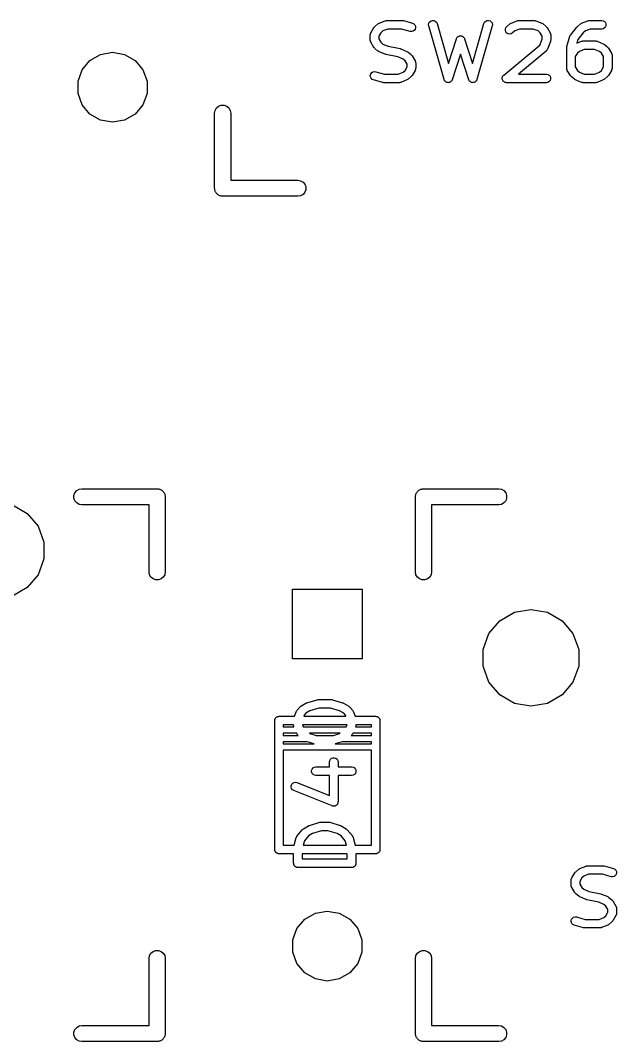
# Model space of a CAD drawing. Extents: x 47 to 330, y -254 to -153.
# Drawn here: x 264.99 to 279.09, y -206.54 to -182.38 of the extents above; entities that cross this region are included whole.
import ezdxf

# ---------------------------------------------------------------- set-up
doc = ezdxf.new("R2010")
doc.units = 0
doc.header["$MEASUREMENT"] = 0
doc.layers.add('BLACK', color=7, linetype='CONTINUOUS')

msp = doc.modelspace()

# ---------------------------------------------------------------- linework, layer by layer
at = {"layer": 'Black'}
for p, q in [((273.473, -182.446), (273.618, -182.386)), ((273.618, -182.386), (273.621, -182.385)), ((273.621, -182.385), (273.623, -182.384)), ((273.623, -182.384), (273.638, -182.381)), ((273.638, -182.381), (273.653, -182.378)), ((273.653, -182.378), (273.655, -182.378)), ((273.655, -182.378), (273.658, -182.378)), ((273.658, -182.378), (274.02, -182.378)), ((274.02, -182.378), (274.034, -182.38)), ((274.034, -182.38), (274.048, -182.382)), ((274.048, -182.382), (274.265, -182.442)), ((274.653, -182.438), (274.673, -182.409)), ((274.673, -182.409), (274.702, -182.388)), ((274.702, -182.388), (274.736, -182.378)), ((274.736, -182.378), (274.771, -182.381)), ((274.771, -182.381), (274.803, -182.395)), ((274.803, -182.395), (274.828, -182.42)), ((274.828, -182.42), (274.844, -182.452)), ((275.955, -182.452), (275.97, -182.42)), ((275.97, -182.42), (275.996, -182.395)), ((275.996, -182.395), (276.028, -182.381)), ((276.028, -182.381), (276.063, -182.378)), ((276.063, -182.378), (276.097, -182.388)), ((276.097, -182.388), (276.125, -182.409)), ((276.125, -182.409), (276.145, -182.438)), ((276.594, -182.446), (276.739, -182.386)), ((276.739, -182.386), (276.741, -182.385)), ((276.741, -182.385), (276.743, -182.384)), ((276.743, -182.384), (276.759, -182.381)), ((276.759, -182.381), (276.773, -182.378)), ((276.773, -182.378), (276.776, -182.378)), ((276.776, -182.378), (276.778, -182.378)), ((276.778, -182.378), (277.141, -182.378)), ((277.141, -182.378), (277.143, -182.378)), ((277.143, -182.378), (277.146, -182.378)), ((277.146, -182.378), (277.161, -182.381)), ((277.161, -182.381), (277.176, -182.384)), ((277.176, -182.384), (277.178, -182.385)), ((277.178, -182.385), (277.18, -182.386)), ((277.18, -182.386), (277.325, -182.446)), ((278.263, -182.446), (278.408, -182.386)), ((278.408, -182.386), (278.411, -182.385)), ((278.411, -182.385), (278.413, -182.384)), ((278.413, -182.384), (278.428, -182.381)), ((278.428, -182.381), (278.443, -182.378)), ((278.443, -182.378), (278.445, -182.378)), ((278.445, -182.378), (278.447, -182.378)), ((278.447, -182.378), (278.738, -182.378)), ((278.738, -182.378), (278.772, -182.384)), ((278.772, -182.384), (278.803, -182.402)), ((278.803, -182.402), (278.826, -182.429)), ((273.28, -182.669), (273.353, -182.548)), ((273.353, -182.548), (273.364, -182.535)), ((273.364, -182.535), (273.375, -182.522)), ((273.375, -182.522), (273.447, -182.462)), ((273.447, -182.462), (273.461, -182.454)), ((273.461, -182.454), (273.473, -182.446)), ((273.566, -182.628), (273.518, -182.668)), ((273.678, -182.581), (273.566, -182.628)), ((274.007, -182.581), (273.678, -182.581)), ((274.211, -182.638), (274.007, -182.581)), ((274.246, -182.641), (274.211, -182.638)), ((274.28, -182.632), (274.246, -182.641)), ((274.265, -182.442), (274.297, -182.457)), ((274.309, -182.612), (274.28, -182.632)), ((274.297, -182.457), (274.322, -182.482)), ((274.33, -182.584), (274.309, -182.612)), ((274.322, -182.482), (274.337, -182.515)), ((274.339, -182.55), (274.33, -182.584)), ((274.337, -182.515), (274.339, -182.55)), ((274.645, -182.472), (274.653, -182.438)), ((274.648, -182.507), (274.645, -182.472)), ((275.011, -183.777), (274.648, -182.507)), ((274.844, -182.452), (275.115, -183.399)), ((275.684, -183.399), (275.955, -182.452)), ((276.15, -182.507), (275.787, -183.777)), ((276.145, -182.438), (276.154, -182.472)), ((276.154, -182.472), (276.15, -182.507)), ((276.46, -182.582), (276.473, -182.549)), ((276.46, -182.618), (276.46, -182.582)), ((276.472, -182.651), (276.46, -182.618)), ((276.495, -182.678), (276.472, -182.651)), ((276.473, -182.549), (276.495, -182.522)), ((276.495, -182.522), (276.568, -182.462)), ((276.568, -182.462), (276.581, -182.454)), ((276.581, -182.454), (276.594, -182.446)), ((276.686, -182.628), (276.625, -182.679)), ((276.798, -182.581), (276.686, -182.628)), ((277.121, -182.581), (276.798, -182.581)), ((277.233, -182.628), (277.121, -182.581)), ((277.28, -182.668), (277.233, -182.628)), ((277.325, -182.446), (277.338, -182.454)), ((277.338, -182.454), (277.351, -182.462)), ((277.351, -182.462), (277.424, -182.522)), ((277.424, -182.522), (277.435, -182.535)), ((277.435, -182.535), (277.446, -182.548)), ((277.446, -182.548), (277.518, -182.669)), ((278.005, -182.718), (278.15, -182.537)), ((278.15, -182.537), (278.158, -182.53)), ((278.158, -182.53), (278.165, -182.522)), ((278.165, -182.522), (278.237, -182.462)), ((278.237, -182.462), (278.25, -182.454)), ((278.25, -182.454), (278.263, -182.446)), ((278.355, -182.628), (278.302, -182.672)), ((278.468, -182.581), (278.355, -182.628)), ((278.738, -182.581), (278.468, -182.581)), ((278.772, -182.575), (278.738, -182.581)), ((278.803, -182.557), (278.772, -182.575)), ((278.826, -182.53), (278.803, -182.557)), ((278.826, -182.429), (278.838, -182.462)), ((278.838, -182.497), (278.826, -182.53)), ((278.838, -182.462), (278.838, -182.497)), ((273.266, -182.721), (273.267, -182.712)), ((273.266, -182.842), (273.266, -182.721)), ((273.267, -182.852), (273.266, -182.842)), ((273.267, -182.712), (273.268, -182.702)), ((273.268, -182.862), (273.267, -182.852)), ((273.268, -182.702), (273.27, -182.695)), ((273.27, -182.869), (273.268, -182.862)), ((273.27, -182.695), (273.272, -182.687)), ((273.272, -182.877), (273.27, -182.869)), ((273.272, -182.687), (273.277, -182.678)), ((273.277, -182.886), (273.272, -182.877)), ((273.277, -182.678), (273.28, -182.669)), ((273.28, -182.895), (273.277, -182.886)), ((273.353, -183.016), (273.28, -182.895)), ((273.518, -182.668), (273.469, -182.75)), ((273.469, -182.75), (273.469, -182.814)), ((273.469, -182.814), (273.518, -182.896)), ((273.518, -182.896), (273.566, -182.936)), ((275.115, -183.399), (275.303, -182.811)), ((275.303, -182.811), (275.304, -182.808)), ((275.304, -182.808), (275.305, -182.804)), ((275.305, -182.804), (275.313, -182.792)), ((275.313, -182.792), (275.319, -182.78)), ((275.319, -182.78), (275.322, -182.777)), ((275.322, -182.777), (275.324, -182.774)), ((275.324, -182.774), (275.335, -182.766)), ((275.335, -182.766), (275.345, -182.756)), ((275.345, -182.756), (275.349, -182.755)), ((275.349, -182.755), (275.352, -182.752)), ((275.352, -182.752), (275.365, -182.748)), ((275.365, -182.748), (275.378, -182.743)), ((275.378, -182.743), (275.382, -182.743)), ((275.382, -182.743), (275.386, -182.742)), ((275.386, -182.742), (275.399, -182.742)), ((275.399, -182.742), (275.413, -182.742)), ((275.413, -182.742), (275.417, -182.743)), ((275.417, -182.743), (275.421, -182.743)), ((275.421, -182.743), (275.434, -182.748)), ((275.434, -182.748), (275.447, -182.752)), ((275.447, -182.752), (275.45, -182.755)), ((275.45, -182.755), (275.454, -182.756)), ((275.454, -182.756), (275.464, -182.766)), ((275.464, -182.766), (275.474, -182.774)), ((275.474, -182.774), (275.477, -182.777)), ((275.477, -182.777), (275.48, -182.78)), ((275.48, -182.78), (275.486, -182.792)), ((275.486, -182.792), (275.493, -182.804)), ((275.493, -182.804), (275.494, -182.808)), ((275.494, -182.808), (275.496, -182.811)), ((275.496, -182.811), (275.684, -183.399)), ((276.525, -182.696), (276.495, -182.678)), ((276.56, -182.702), (276.525, -182.696)), ((276.595, -182.696), (276.56, -182.702)), ((276.625, -182.679), (276.595, -182.696)), ((277.274, -182.962), (277.33, -182.823)), ((277.33, -182.75), (277.28, -182.668)), ((277.33, -182.823), (277.33, -182.75)), ((277.526, -182.88), (277.453, -183.062)), ((277.518, -182.669), (277.522, -182.678)), ((277.522, -182.678), (277.527, -182.687)), ((277.527, -182.877), (277.526, -182.879)), ((277.526, -182.879), (277.526, -182.88)), ((277.527, -182.687), (277.528, -182.695)), ((277.53, -182.861), (277.527, -182.877)), ((277.528, -182.695), (277.531, -182.702)), ((277.533, -182.846), (277.53, -182.861)), ((277.531, -182.702), (277.531, -182.712)), ((277.531, -182.712), (277.533, -182.721)), ((277.533, -182.721), (277.533, -182.842)), ((277.533, -182.842), (277.533, -182.844)), ((277.533, -182.844), (277.533, -182.846)), ((277.915, -182.995), (277.987, -182.753)), ((277.987, -182.753), (277.988, -182.751)), ((277.988, -182.749), (277.996, -182.735)), ((277.988, -182.751), (277.988, -182.749)), ((277.996, -182.735), (278.003, -182.721)), ((278.003, -182.721), (278.004, -182.72)), ((278.004, -182.72), (278.005, -182.718)), ((278.176, -182.83), (278.15, -182.917)), ((278.15, -182.917), (278.263, -182.87)), ((278.302, -182.672), (278.176, -182.83)), ((278.263, -182.87), (278.265, -182.869)), ((278.265, -182.869), (278.267, -182.868)), ((278.267, -182.868), (278.283, -182.865)), ((278.283, -182.865), (278.297, -182.862)), ((278.297, -182.862), (278.3, -182.862)), ((278.3, -182.862), (278.302, -182.862)), ((278.302, -182.862), (278.592, -182.862)), ((278.592, -182.862), (278.595, -182.862)), ((278.595, -182.862), (278.597, -182.862)), ((278.597, -182.862), (278.612, -182.865)), ((278.612, -182.865), (278.627, -182.868)), ((278.627, -182.868), (278.629, -182.869)), ((278.629, -182.869), (278.632, -182.87)), ((278.632, -182.87), (278.777, -182.93)), ((266.887, -183.181), (267.17, -183.131)), ((267.17, -183.131), (267.453, -183.181)), ((273.364, -183.028), (273.353, -183.016)), ((273.375, -183.041), (273.364, -183.028)), ((273.447, -183.102), (273.375, -183.041)), ((273.461, -183.109), (273.447, -183.102)), ((273.473, -183.118), (273.461, -183.109)), ((273.618, -183.178), (273.473, -183.118)), ((273.566, -182.936), (273.688, -182.987)), ((273.688, -182.987), (273.969, -183.045)), ((273.969, -183.045), (273.978, -183.049)), ((273.978, -183.049), (273.987, -183.051)), ((273.987, -183.051), (274.132, -183.111)), ((274.132, -183.111), (274.145, -183.12)), ((274.145, -183.12), (274.158, -183.127)), ((274.158, -183.127), (274.231, -183.188)), ((276.423, -183.671), (277.274, -182.962)), ((277.424, -183.102), (276.768, -183.648)), ((277.429, -183.096), (277.424, -183.102)), ((277.434, -183.092), (277.429, -183.096)), ((277.44, -183.083), (277.434, -183.092)), ((277.447, -183.075), (277.44, -183.083)), ((277.449, -183.068), (277.447, -183.075)), ((277.453, -183.062), (277.449, -183.068)), ((277.91, -183.024), (277.913, -183.009)), ((277.91, -183.508), (277.91, -183.024)), ((277.913, -183.009), (277.915, -182.995)), ((278.21, -183.112), (278.163, -183.151)), ((278.322, -183.065), (278.21, -183.112)), ((278.572, -183.065), (278.322, -183.065)), ((278.684, -183.112), (278.572, -183.065)), ((278.732, -183.151), (278.684, -183.112)), ((278.777, -182.93), (278.789, -182.938)), ((278.789, -182.938), (278.803, -182.946)), ((278.803, -182.946), (278.875, -183.006)), ((278.875, -183.006), (278.886, -183.019)), ((278.886, -183.019), (278.897, -183.032)), ((278.897, -183.032), (278.97, -183.153)), ((266.452, -183.546), (266.637, -183.325)), ((266.637, -183.325), (266.887, -183.181)), ((267.453, -183.181), (267.703, -183.325)), ((267.703, -183.325), (267.888, -183.546)), ((273.628, -183.18), (273.618, -183.178)), ((273.637, -183.184), (273.628, -183.18)), ((273.918, -183.242), (273.637, -183.184)), ((274.04, -183.293), (273.918, -183.242)), ((274.087, -183.333), (274.04, -183.293)), ((274.137, -183.415), (274.087, -183.333)), ((274.231, -183.188), (274.242, -183.201)), ((274.242, -183.201), (274.253, -183.213)), ((274.253, -183.213), (274.325, -183.334)), ((274.325, -183.334), (274.329, -183.343)), ((274.329, -183.343), (274.334, -183.352)), ((274.334, -183.352), (274.335, -183.36)), ((274.335, -183.36), (274.338, -183.367)), ((274.338, -183.367), (274.338, -183.377)), ((274.338, -183.377), (274.34, -183.387)), ((274.34, -183.387), (274.34, -183.508)), ((275.399, -183.176), (275.206, -183.78)), ((275.593, -183.78), (275.399, -183.176)), ((278.163, -183.151), (278.113, -183.233)), ((278.113, -183.233), (278.113, -183.479)), ((278.781, -183.233), (278.732, -183.151)), ((278.781, -183.479), (278.781, -183.233)), ((278.97, -183.153), (278.973, -183.162)), ((278.973, -183.162), (278.978, -183.17)), ((278.978, -183.17), (278.98, -183.178)), ((278.98, -183.178), (278.982, -183.186)), ((278.982, -183.186), (278.983, -183.196)), ((278.983, -183.196), (278.984, -183.205)), ((278.984, -183.205), (278.984, -183.508)), ((266.354, -183.816), (266.452, -183.546)), ((267.888, -183.546), (267.986, -183.816)), ((273.276, -183.645), (273.296, -183.617)), ((273.296, -183.617), (273.325, -183.597)), ((273.325, -183.597), (273.359, -183.588)), ((273.359, -183.588), (273.394, -183.591)), ((273.394, -183.591), (273.599, -183.648)), ((273.928, -183.648), (274.04, -183.601)), ((274.04, -183.601), (274.087, -183.562)), ((274.087, -183.562), (274.137, -183.479)), ((274.137, -183.479), (274.137, -183.415)), ((274.325, -183.56), (274.253, -183.681)), ((274.329, -183.551), (274.325, -183.56)), ((274.334, -183.542), (274.329, -183.551)), ((274.335, -183.534), (274.334, -183.542)), ((274.338, -183.527), (274.335, -183.534)), ((274.34, -183.508), (274.338, -183.517)), ((274.338, -183.517), (274.338, -183.527)), ((277.912, -183.517), (277.91, -183.508)), ((277.912, -183.527), (277.912, -183.517)), ((277.915, -183.534), (277.912, -183.527)), ((277.916, -183.542), (277.915, -183.534)), ((277.921, -183.551), (277.916, -183.542)), ((277.925, -183.56), (277.921, -183.551)), ((277.997, -183.681), (277.925, -183.56)), ((278.113, -183.479), (278.163, -183.562)), ((278.163, -183.562), (278.21, -183.601)), ((278.21, -183.601), (278.322, -183.648)), ((278.572, -183.648), (278.684, -183.601)), ((278.684, -183.601), (278.732, -183.562)), ((278.732, -183.562), (278.781, -183.479)), ((278.97, -183.56), (278.897, -183.681)), ((278.973, -183.551), (278.97, -183.56)), ((278.978, -183.542), (278.973, -183.551)), ((278.98, -183.534), (278.978, -183.542)), ((278.982, -183.527), (278.98, -183.534)), ((278.983, -183.517), (278.982, -183.527)), ((278.984, -183.508), (278.983, -183.517)), ((266.354, -184.104), (266.354, -183.816)), ((267.986, -183.816), (267.986, -184.104)), ((273.266, -183.679), (273.276, -183.645)), ((273.269, -183.714), (273.266, -183.679)), ((273.284, -183.747), (273.269, -183.714)), ((273.308, -183.772), (273.284, -183.747)), ((273.34, -183.787), (273.308, -183.772)), ((273.558, -183.847), (273.34, -183.787)), ((273.571, -183.849), (273.558, -183.847)), ((273.585, -183.851), (273.571, -183.849)), ((273.948, -183.851), (273.585, -183.851)), ((273.599, -183.648), (273.928, -183.648)), ((273.95, -183.851), (273.948, -183.851)), ((273.953, -183.851), (273.95, -183.851)), ((273.967, -183.848), (273.953, -183.851)), ((273.983, -183.845), (273.967, -183.848)), ((273.985, -183.844), (273.983, -183.845)), ((273.987, -183.843), (273.985, -183.844)), ((274.132, -183.783), (273.987, -183.843)), ((274.145, -183.775), (274.132, -183.783)), ((274.158, -183.767), (274.145, -183.775)), ((274.231, -183.707), (274.158, -183.767)), ((274.242, -183.694), (274.231, -183.707)), ((274.253, -183.681), (274.242, -183.694)), ((275.014, -183.783), (275.011, -183.777)), ((275.015, -183.788), (275.014, -183.783)), ((275.021, -183.798), (275.015, -183.788)), ((275.027, -183.809), (275.021, -183.798)), ((275.031, -183.813), (275.027, -183.809)), ((275.034, -183.818), (275.031, -183.813)), ((275.043, -183.825), (275.034, -183.818)), ((275.052, -183.834), (275.043, -183.825)), ((275.057, -183.836), (275.052, -183.834)), ((275.062, -183.839), (275.057, -183.836)), ((275.073, -183.843), (275.062, -183.839)), ((275.084, -183.848), (275.073, -183.843)), ((275.09, -183.848), (275.084, -183.848)), ((275.095, -183.85), (275.09, -183.848)), ((275.107, -183.85), (275.095, -183.85)), ((275.12, -183.851), (275.107, -183.85)), ((275.125, -183.849), (275.12, -183.851)), ((275.131, -183.849), (275.125, -183.849)), ((275.142, -183.844), (275.131, -183.849)), ((275.153, -183.841), (275.142, -183.844)), ((275.158, -183.838), (275.153, -183.841)), ((275.163, -183.835), (275.158, -183.838)), ((275.172, -183.827), (275.163, -183.835)), ((275.182, -183.82), (275.172, -183.827)), ((275.185, -183.816), (275.182, -183.82)), ((275.189, -183.812), (275.185, -183.816)), ((275.195, -183.801), (275.189, -183.812)), ((275.202, -183.791), (275.195, -183.801)), ((275.203, -183.785), (275.202, -183.791)), ((275.206, -183.78), (275.203, -183.785)), ((275.595, -183.785), (275.593, -183.78)), ((275.597, -183.791), (275.595, -183.785)), ((275.604, -183.801), (275.597, -183.791)), ((275.609, -183.812), (275.604, -183.801)), ((275.613, -183.816), (275.609, -183.812)), ((275.617, -183.82), (275.613, -183.816)), ((275.626, -183.827), (275.617, -183.82)), ((275.635, -183.835), (275.626, -183.827)), ((275.641, -183.838), (275.635, -183.835)), ((275.645, -183.841), (275.641, -183.838)), ((275.657, -183.844), (275.645, -183.841)), ((275.668, -183.849), (275.657, -183.844)), ((275.674, -183.849), (275.668, -183.849)), ((275.679, -183.851), (275.674, -183.849)), ((275.691, -183.85), (275.679, -183.851)), ((275.703, -183.85), (275.691, -183.85)), ((275.709, -183.848), (275.703, -183.85)), ((275.714, -183.848), (275.709, -183.848)), ((275.725, -183.843), (275.714, -183.848)), ((275.737, -183.839), (275.725, -183.843)), ((275.741, -183.836), (275.737, -183.839)), ((275.746, -183.834), (275.741, -183.836)), ((275.755, -183.825), (275.746, -183.834)), ((275.765, -183.818), (275.755, -183.825)), ((275.768, -183.813), (275.765, -183.818)), ((275.772, -183.809), (275.768, -183.813)), ((275.777, -183.798), (275.772, -183.809)), ((275.784, -183.788), (275.777, -183.798)), ((275.785, -183.783), (275.784, -183.788)), ((275.787, -183.777), (275.785, -183.783)), ((276.388, -183.732), (276.394, -183.715)), ((276.388, -183.749), (276.388, -183.732)), ((276.388, -183.732), (276.388, -183.732)), ((276.388, -183.732), (276.388, -183.732)), ((276.388, -183.767), (276.388, -183.749)), ((276.394, -183.784), (276.388, -183.767)), ((276.388, -183.767), (276.388, -183.767)), ((276.388, -183.767), (276.388, -183.767)), ((276.394, -183.715), (276.4, -183.699)), ((276.4, -183.8), (276.394, -183.784)), ((276.4, -183.698), (276.411, -183.685)), ((276.4, -183.699), (276.4, -183.698)), ((276.4, -183.699), (276.4, -183.699)), ((276.411, -183.814), (276.4, -183.8)), ((276.4, -183.8), (276.4, -183.8)), ((276.4, -183.8), (276.4, -183.8)), ((276.411, -183.685), (276.423, -183.672)), ((276.422, -183.827), (276.411, -183.814)), ((276.423, -183.827), (276.422, -183.827)), ((276.422, -183.827), (276.422, -183.827)), ((276.423, -183.672), (276.423, -183.671)), ((276.423, -183.672), (276.423, -183.672)), ((276.438, -183.836), (276.423, -183.827)), ((276.453, -183.845), (276.438, -183.836)), ((276.47, -183.848), (276.453, -183.845)), ((276.453, -183.845), (276.453, -183.845)), ((276.453, -183.845), (276.453, -183.845)), ((276.488, -183.851), (276.47, -183.848)), ((277.431, -183.851), (276.488, -183.851)), ((276.488, -183.851), (276.488, -183.851)), ((276.488, -183.851), (276.488, -183.851)), ((276.768, -183.648), (277.431, -183.648)), ((277.431, -183.648), (277.466, -183.654)), ((277.466, -183.845), (277.431, -183.851)), ((277.466, -183.654), (277.497, -183.672)), ((277.497, -183.827), (277.466, -183.845)), ((277.497, -183.672), (277.519, -183.699)), ((277.519, -183.8), (277.497, -183.827)), ((277.519, -183.699), (277.531, -183.732)), ((277.531, -183.767), (277.519, -183.8)), ((277.531, -183.732), (277.531, -183.767)), ((278.008, -183.694), (277.997, -183.681)), ((278.019, -183.707), (278.008, -183.694)), ((278.092, -183.767), (278.019, -183.707)), ((278.105, -183.775), (278.092, -183.767)), ((278.118, -183.783), (278.105, -183.775)), ((278.263, -183.843), (278.118, -183.783)), ((278.265, -183.844), (278.263, -183.843)), ((278.267, -183.845), (278.265, -183.844)), ((278.283, -183.848), (278.267, -183.845)), ((278.297, -183.851), (278.283, -183.848)), ((278.3, -183.851), (278.297, -183.851)), ((278.302, -183.851), (278.3, -183.851)), ((278.592, -183.851), (278.302, -183.851)), ((278.322, -183.648), (278.572, -183.648)), ((278.595, -183.851), (278.592, -183.851)), ((278.597, -183.851), (278.595, -183.851)), ((278.612, -183.848), (278.597, -183.851)), ((278.627, -183.845), (278.612, -183.848)), ((278.629, -183.844), (278.627, -183.845)), ((278.632, -183.843), (278.629, -183.844)), ((278.777, -183.783), (278.632, -183.843)), ((278.789, -183.775), (278.777, -183.783)), ((278.803, -183.767), (278.789, -183.775)), ((278.875, -183.707), (278.803, -183.767)), ((278.886, -183.694), (278.875, -183.707)), ((278.897, -183.681), (278.886, -183.694)), ((266.452, -184.374), (266.354, -184.104)), ((267.986, -184.104), (267.888, -184.374)), ((266.637, -184.595), (266.452, -184.374)), ((266.887, -184.739), (266.637, -184.595)), ((267.703, -184.595), (267.453, -184.739)), ((267.888, -184.374), (267.703, -184.595)), ((269.584, -184.572), (269.596, -184.507)), ((269.584, -186.35), (269.584, -184.572)), ((269.596, -184.507), (269.629, -184.45)), ((269.629, -184.45), (269.68, -184.407)), ((269.68, -184.407), (269.742, -184.384)), ((269.742, -184.384), (269.808, -184.384)), ((269.808, -184.384), (269.87, -184.407)), ((269.87, -184.407), (269.921, -184.45)), ((269.921, -184.45), (269.954, -184.507)), ((269.954, -184.507), (269.965, -184.572)), ((269.965, -184.572), (269.965, -186.159)), ((267.17, -184.789), (266.887, -184.739)), ((267.453, -184.739), (267.17, -184.789)), ((269.965, -186.159), (271.553, -186.159)), ((271.553, -186.159), (271.618, -186.171)), ((271.618, -186.171), (271.675, -186.204)), ((271.675, -186.204), (271.718, -186.255)), ((271.718, -186.255), (271.741, -186.317)), ((269.587, -186.366), (269.584, -186.35)), ((269.587, -186.383), (269.587, -186.366)), ((269.593, -186.399), (269.587, -186.383)), ((269.596, -186.415), (269.593, -186.399)), ((269.604, -186.43), (269.596, -186.415)), ((269.61, -186.445), (269.604, -186.43)), ((269.621, -186.458), (269.61, -186.445)), ((269.629, -186.472), (269.621, -186.458)), ((269.642, -186.483), (269.629, -186.472)), ((269.653, -186.496), (269.642, -186.483)), ((269.667, -186.504), (269.653, -186.496)), ((269.68, -186.515), (269.667, -186.504)), ((269.695, -186.521), (269.68, -186.515)), ((269.71, -186.529), (269.695, -186.521)), ((269.726, -186.532), (269.71, -186.529)), ((271.618, -186.529), (271.553, -186.54)), ((271.675, -186.496), (271.618, -186.529)), ((271.718, -186.445), (271.675, -186.496)), ((271.741, -186.383), (271.718, -186.445)), ((271.741, -186.317), (271.741, -186.383)), ((269.742, -186.538), (269.726, -186.532)), ((269.759, -186.538), (269.742, -186.538)), ((269.775, -186.54), (269.759, -186.538)), ((271.553, -186.54), (269.775, -186.54)), ((266.282, -193.555), (266.325, -193.504)), ((266.325, -193.504), (266.382, -193.471)), ((266.382, -193.471), (266.447, -193.459)), ((266.447, -193.459), (268.225, -193.459)), ((268.225, -193.459), (268.241, -193.462)), ((268.241, -193.462), (268.258, -193.462)), ((268.258, -193.462), (268.274, -193.468)), ((268.274, -193.468), (268.29, -193.471)), ((268.29, -193.471), (268.305, -193.479)), ((268.305, -193.479), (268.32, -193.485)), ((268.32, -193.485), (268.333, -193.496)), ((268.333, -193.496), (268.347, -193.504)), ((268.347, -193.504), (268.358, -193.517)), ((268.358, -193.517), (268.371, -193.528)), ((268.371, -193.528), (268.379, -193.542)), ((274.371, -193.542), (274.379, -193.528)), ((274.379, -193.528), (274.392, -193.517)), ((274.392, -193.517), (274.403, -193.504)), ((274.403, -193.504), (274.417, -193.496)), ((274.417, -193.496), (274.43, -193.485)), ((274.43, -193.485), (274.445, -193.479)), ((274.445, -193.479), (274.46, -193.471)), ((274.46, -193.471), (274.476, -193.468)), ((274.476, -193.468), (274.492, -193.462)), ((274.492, -193.462), (274.509, -193.462)), ((274.509, -193.462), (274.525, -193.459)), ((274.525, -193.459), (276.303, -193.459)), ((276.303, -193.459), (276.368, -193.471)), ((276.368, -193.471), (276.425, -193.504)), ((276.425, -193.504), (276.468, -193.555)), ((266.259, -193.617), (266.282, -193.555)), ((266.259, -193.683), (266.259, -193.617)), ((266.282, -193.745), (266.259, -193.683)), ((266.325, -193.796), (266.282, -193.745)), ((268.379, -193.542), (268.39, -193.555)), ((268.39, -193.555), (268.396, -193.57)), ((268.396, -193.57), (268.404, -193.585)), ((268.404, -193.585), (268.407, -193.601)), ((268.407, -193.601), (268.413, -193.617)), ((268.413, -193.617), (268.413, -193.634)), ((268.413, -193.634), (268.416, -193.65)), ((268.416, -193.65), (268.416, -195.428)), ((274.334, -193.65), (274.337, -193.634)), ((274.334, -195.428), (274.334, -193.65)), ((274.337, -193.617), (274.343, -193.601)), ((274.337, -193.634), (274.337, -193.617)), ((274.343, -193.601), (274.346, -193.585)), ((274.346, -193.585), (274.354, -193.57)), ((274.354, -193.57), (274.36, -193.555)), ((274.36, -193.555), (274.371, -193.542)), ((276.468, -193.745), (276.425, -193.796)), ((276.468, -193.555), (276.491, -193.617)), ((276.491, -193.683), (276.468, -193.745)), ((276.491, -193.617), (276.491, -193.683)), ((264.807, -193.842), (265.153, -194.041)), ((266.382, -193.829), (266.325, -193.796)), ((266.447, -193.84), (266.382, -193.829)), ((268.034, -193.84), (266.447, -193.84)), ((268.034, -195.428), (268.034, -193.84)), ((276.303, -193.84), (274.715, -193.84)), ((274.715, -193.84), (274.715, -195.428)), ((276.368, -193.829), (276.303, -193.84)), ((276.425, -193.796), (276.368, -193.829)), ((265.153, -194.041), (265.409, -194.346)), ((265.409, -194.346), (265.545, -194.721)), ((265.545, -194.721), (265.545, -195.119)), ((265.545, -195.119), (265.409, -195.494)), ((268.046, -195.493), (268.034, -195.428)), ((268.416, -195.428), (268.404, -195.493)), ((274.346, -195.493), (274.334, -195.428)), ((274.715, -195.428), (274.704, -195.493)), ((265.409, -195.494), (265.153, -195.799)), ((268.079, -195.55), (268.046, -195.493)), ((268.13, -195.593), (268.079, -195.55)), ((268.192, -195.616), (268.13, -195.593)), ((268.258, -195.616), (268.192, -195.616)), ((268.32, -195.593), (268.258, -195.616)), ((268.371, -195.55), (268.32, -195.593)), ((268.404, -195.493), (268.371, -195.55)), ((274.379, -195.55), (274.346, -195.493)), ((274.43, -195.593), (274.379, -195.55)), ((274.492, -195.616), (274.43, -195.593)), ((274.558, -195.616), (274.492, -195.616)), ((274.62, -195.593), (274.558, -195.616)), ((274.671, -195.55), (274.62, -195.593)), ((274.704, -195.493), (274.671, -195.55)), ((265.153, -195.799), (264.807, -195.998)), ((271.424, -197.486), (271.424, -195.834)), ((271.424, -195.834), (273.075, -195.834)), ((273.075, -195.834), (273.075, -197.486)), ((276.327, -196.581), (276.673, -196.382)), ((276.673, -196.382), (277.065, -196.313)), ((277.065, -196.313), (277.457, -196.382)), ((277.457, -196.382), (277.803, -196.581)), ((276.071, -196.886), (276.327, -196.581)), ((277.803, -196.581), (278.059, -196.886)), ((275.935, -197.261), (276.071, -196.886)), ((278.059, -196.886), (278.195, -197.261)), ((275.935, -197.659), (275.935, -197.261)), ((278.195, -197.261), (278.195, -197.659)), ((273.075, -197.486), (271.424, -197.486)), ((276.071, -198.034), (275.935, -197.659)), ((278.195, -197.659), (278.059, -198.034)), ((276.327, -198.339), (276.071, -198.034)), ((278.059, -198.034), (277.803, -198.339)), ((276.673, -198.538), (276.327, -198.339)), ((277.803, -198.339), (277.457, -198.538)), ((271.61, -198.616), (271.623, -198.605)), ((271.623, -198.605), (271.744, -198.532)), ((271.744, -198.532), (271.756, -198.528)), ((271.756, -198.528), (271.767, -198.522)), ((271.767, -198.522), (272.009, -198.45)), ((272.009, -198.45), (272.024, -198.448)), ((272.024, -198.448), (272.038, -198.445)), ((272.038, -198.445), (272.341, -198.445)), ((272.341, -198.445), (272.355, -198.448)), ((272.355, -198.448), (272.37, -198.45)), ((272.37, -198.45), (272.612, -198.522)), ((272.612, -198.522), (272.623, -198.528)), ((272.623, -198.528), (272.635, -198.532)), ((272.635, -198.532), (272.756, -198.605)), ((272.756, -198.605), (272.769, -198.616)), ((277.065, -198.607), (276.673, -198.538)), ((277.457, -198.538), (277.065, -198.607)), ((271.065, -198.855), (271.072, -198.851)), ((271.072, -198.851), (271.081, -198.849)), ((271.081, -198.849), (271.089, -198.846)), ((271.089, -198.846), (271.098, -198.846)), ((271.098, -198.846), (271.107, -198.844)), ((271.107, -198.844), (271.472, -198.844)), ((271.472, -198.844), (271.521, -198.725)), ((271.521, -198.725), (271.529, -198.713)), ((271.529, -198.713), (271.537, -198.7)), ((271.537, -198.7), (271.597, -198.627)), ((271.597, -198.627), (271.61, -198.616)), ((271.703, -198.818), (271.692, -198.844)), ((271.692, -198.844), (272.687, -198.844)), ((271.743, -198.77), (271.703, -198.818)), ((271.838, -198.713), (271.743, -198.77)), ((272.053, -198.648), (271.838, -198.713)), ((272.326, -198.648), (272.053, -198.648)), ((272.541, -198.713), (272.326, -198.648)), ((272.637, -198.77), (272.541, -198.713)), ((272.676, -198.818), (272.637, -198.77)), ((272.687, -198.844), (272.676, -198.818)), ((272.769, -198.616), (272.782, -198.627)), ((272.782, -198.627), (272.842, -198.7)), ((272.842, -198.7), (272.85, -198.713)), ((272.85, -198.713), (272.858, -198.725)), ((272.858, -198.725), (272.907, -198.844)), ((272.907, -198.844), (273.393, -198.844)), ((273.393, -198.844), (273.402, -198.846)), ((273.402, -198.846), (273.411, -198.846)), ((273.411, -198.846), (273.419, -198.849)), ((273.419, -198.849), (273.428, -198.851)), ((273.428, -198.851), (273.435, -198.855)), ((271.005, -198.946), (271.007, -198.937)), ((271.005, -201.994), (271.005, -198.946)), ((271.007, -198.928), (271.01, -198.92)), ((271.007, -198.937), (271.007, -198.928)), ((271.01, -198.92), (271.012, -198.911)), ((271.012, -198.911), (271.016, -198.904)), ((271.016, -198.904), (271.019, -198.895)), ((271.019, -198.895), (271.025, -198.888)), ((271.025, -198.888), (271.029, -198.881)), ((271.029, -198.881), (271.036, -198.875)), ((271.036, -198.875), (271.042, -198.868)), ((271.042, -198.868), (271.049, -198.864)), ((271.049, -198.864), (271.056, -198.858)), ((271.056, -198.858), (271.065, -198.855)), ((271.453, -199.048), (271.209, -199.048)), ((271.209, -199.048), (271.209, -199.095)), ((271.453, -199.055), (271.453, -199.048)), ((271.453, -199.057), (271.453, -199.055)), ((271.453, -199.06), (271.453, -199.057)), ((271.456, -199.074), (271.453, -199.06)), ((271.459, -199.09), (271.456, -199.074)), ((271.46, -199.092), (271.459, -199.09)), ((271.461, -199.094), (271.46, -199.092)), ((271.461, -199.095), (271.461, -199.094)), ((271.662, -199.048), (271.681, -199.095)), ((272.717, -199.048), (271.662, -199.048)), ((272.698, -199.095), (272.717, -199.048)), ((272.919, -199.092), (272.918, -199.094)), ((272.918, -199.094), (272.918, -199.095)), ((272.92, -199.09), (272.919, -199.092)), ((272.923, -199.074), (272.92, -199.09)), ((272.926, -199.06), (272.923, -199.074)), ((272.926, -199.048), (272.926, -199.055)), ((273.291, -199.048), (272.926, -199.048)), ((272.926, -199.055), (272.926, -199.057)), ((272.926, -199.057), (272.926, -199.06)), ((273.291, -199.095), (273.291, -199.048)), ((273.435, -198.855), (273.444, -198.858)), ((273.444, -198.858), (273.451, -198.864)), ((273.451, -198.864), (273.458, -198.868)), ((273.458, -198.868), (273.464, -198.875)), ((273.464, -198.875), (273.471, -198.881)), ((273.471, -198.881), (273.475, -198.888)), ((273.475, -198.888), (273.481, -198.895)), ((273.481, -198.895), (273.484, -198.904)), ((273.484, -198.904), (273.488, -198.911)), ((273.488, -198.911), (273.49, -198.92)), ((273.49, -198.92), (273.493, -198.928)), ((273.493, -198.928), (273.493, -198.937)), ((273.493, -198.937), (273.495, -198.946)), ((273.495, -198.946), (273.495, -201.994)), ((271.209, -199.095), (271.25, -199.095)), ((271.25, -199.245), (271.209, -199.245)), ((271.209, -199.245), (271.209, -199.295)), ((271.209, -199.295), (271.562, -199.295)), ((271.25, -199.095), (271.461, -199.095)), ((271.525, -199.245), (271.25, -199.245)), ((271.529, -199.252), (271.525, -199.245)), ((271.537, -199.265), (271.529, -199.252)), ((271.562, -199.295), (271.537, -199.265)), ((271.681, -199.095), (272.698, -199.095)), ((271.827, -199.245), (271.838, -199.251)), ((272.552, -199.245), (271.827, -199.245)), ((271.838, -199.251), (271.983, -199.295)), ((271.983, -199.295), (272.396, -199.295)), ((272.396, -199.295), (272.541, -199.251)), ((272.541, -199.251), (272.552, -199.245)), ((272.842, -199.265), (272.817, -199.295)), ((272.817, -199.295), (273.291, -199.295)), ((272.85, -199.252), (272.842, -199.265)), ((272.854, -199.245), (272.85, -199.252)), ((273.291, -199.245), (272.854, -199.245)), ((272.918, -199.095), (273.291, -199.095)), ((273.291, -199.295), (273.291, -199.245)), ((271.209, -199.445), (271.209, -199.495)), ((271.776, -199.445), (271.209, -199.445)), ((271.209, -199.495), (271.942, -199.495)), ((271.942, -199.495), (271.776, -199.445)), ((272.603, -199.445), (272.437, -199.495)), ((272.437, -199.495), (273.291, -199.495)), ((273.291, -199.445), (272.603, -199.445)), ((273.291, -199.495), (273.291, -199.445)), ((271.209, -199.645), (271.209, -201.892)), ((273.291, -199.645), (271.209, -199.645)), ((273.291, -201.892), (273.291, -199.645)), ((271.913, -200.066), (271.943, -200.048)), ((271.943, -200.048), (271.978, -200.042)), ((271.978, -200.042), (272.3, -200.042)), ((272.3, -199.926), (272.306, -199.891)), ((272.3, -200.042), (272.3, -199.926)), ((272.306, -199.891), (272.323, -199.86)), ((272.323, -199.86), (272.35, -199.838)), ((272.35, -199.838), (272.384, -199.826)), ((272.384, -199.826), (272.419, -199.826)), ((272.419, -199.826), (272.452, -199.838)), ((272.452, -199.838), (272.479, -199.86)), ((272.479, -199.86), (272.497, -199.891)), ((272.497, -199.891), (272.503, -199.926)), ((272.503, -199.926), (272.503, -200.042)), ((272.503, -200.042), (272.825, -200.042)), ((272.825, -200.042), (272.859, -200.048)), ((272.859, -200.048), (272.89, -200.066)), ((271.878, -200.126), (271.89, -200.093)), ((271.878, -200.161), (271.878, -200.126)), ((271.89, -200.194), (271.878, -200.161)), ((271.89, -200.093), (271.913, -200.066)), ((271.913, -200.221), (271.89, -200.194)), ((271.943, -200.239), (271.913, -200.221)), ((271.978, -200.245), (271.943, -200.239)), ((272.3, -200.245), (271.978, -200.245)), ((272.3, -200.719), (272.3, -200.245)), ((272.825, -200.245), (272.503, -200.245)), ((272.503, -200.245), (272.503, -200.869)), ((272.859, -200.239), (272.825, -200.245)), ((272.89, -200.221), (272.859, -200.239)), ((272.89, -200.066), (272.913, -200.093)), ((272.913, -200.194), (272.89, -200.221)), ((272.913, -200.093), (272.925, -200.126)), ((272.925, -200.161), (272.913, -200.194)), ((272.925, -200.126), (272.925, -200.161)), ((271.393, -200.521), (271.395, -200.486)), ((271.405, -200.554), (271.393, -200.521)), ((271.395, -200.486), (271.408, -200.453)), ((271.408, -200.453), (271.431, -200.426)), ((271.431, -200.426), (271.462, -200.41)), ((271.462, -200.41), (271.497, -200.405)), ((271.497, -200.405), (271.532, -200.412)), ((271.532, -200.412), (272.3, -200.719)), ((271.426, -200.582), (271.405, -200.554)), ((271.456, -200.601), (271.426, -200.582)), ((272.363, -200.963), (271.456, -200.601)), ((272.374, -200.966), (272.363, -200.963)), ((272.384, -200.969), (272.374, -200.966)), ((272.391, -200.969), (272.384, -200.969)), ((272.398, -200.971), (272.391, -200.969)), ((272.408, -200.969), (272.398, -200.971)), ((272.419, -200.969), (272.408, -200.969)), ((272.426, -200.967), (272.419, -200.969)), ((272.433, -200.966), (272.426, -200.967)), ((272.442, -200.961), (272.433, -200.966)), ((272.452, -200.957), (272.442, -200.961)), ((272.458, -200.952), (272.452, -200.957)), ((272.464, -200.949), (272.458, -200.952)), ((272.471, -200.941), (272.464, -200.949)), ((272.479, -200.934), (272.471, -200.941)), ((272.483, -200.928), (272.479, -200.934)), ((272.488, -200.923), (272.483, -200.928)), ((272.491, -200.913), (272.488, -200.923)), ((272.497, -200.904), (272.491, -200.913)), ((272.498, -200.897), (272.497, -200.904)), ((272.501, -200.89), (272.498, -200.897)), ((272.503, -200.869), (272.501, -200.879)), ((272.501, -200.879), (272.501, -200.89)), ((271.671, -201.519), (271.684, -201.508)), ((271.684, -201.508), (271.805, -201.435)), ((271.805, -201.435), (271.816, -201.431)), ((271.816, -201.431), (271.828, -201.425)), ((271.828, -201.425), (272.07, -201.352)), ((272.07, -201.352), (272.084, -201.351)), ((272.084, -201.351), (272.099, -201.348)), ((272.099, -201.348), (272.28, -201.348)), ((272.28, -201.348), (272.295, -201.351)), ((272.295, -201.351), (272.309, -201.352)), ((272.309, -201.352), (272.551, -201.425)), ((272.551, -201.425), (272.563, -201.431)), ((272.563, -201.431), (272.574, -201.435)), ((272.574, -201.435), (272.695, -201.508)), ((272.695, -201.508), (272.708, -201.519)), ((271.467, -201.892), (271.517, -201.713)), ((271.517, -201.713), (271.519, -201.709)), ((271.519, -201.706), (271.526, -201.694)), ((271.519, -201.709), (271.519, -201.706)), ((271.526, -201.694), (271.532, -201.681)), ((271.532, -201.681), (271.535, -201.678)), ((271.535, -201.678), (271.537, -201.675)), ((271.537, -201.675), (271.658, -201.53)), ((271.658, -201.53), (271.671, -201.519)), ((271.803, -201.673), (271.707, -201.788)), ((271.898, -201.616), (271.803, -201.673)), ((272.114, -201.551), (271.898, -201.616)), ((272.265, -201.551), (272.114, -201.551)), ((272.481, -201.616), (272.265, -201.551)), ((272.576, -201.673), (272.481, -201.616)), ((272.672, -201.788), (272.576, -201.673)), ((272.708, -201.519), (272.721, -201.53)), ((272.721, -201.53), (272.842, -201.675)), ((272.842, -201.675), (272.844, -201.678)), ((272.844, -201.678), (272.847, -201.681)), ((272.847, -201.681), (272.853, -201.694)), ((272.853, -201.694), (272.86, -201.706)), ((272.86, -201.706), (272.86, -201.709)), ((272.86, -201.709), (272.862, -201.713)), ((272.862, -201.713), (272.912, -201.892)), ((271.007, -202.003), (271.005, -201.994)), ((271.209, -201.892), (271.467, -201.892)), ((271.707, -201.788), (271.678, -201.892)), ((271.678, -201.892), (272.701, -201.892)), ((272.701, -201.892), (272.672, -201.788)), ((272.912, -201.892), (273.291, -201.892)), ((273.495, -201.994), (273.493, -202.003)), ((271.007, -202.012), (271.007, -202.003)), ((271.01, -202.02), (271.007, -202.012)), ((271.012, -202.029), (271.01, -202.02)), ((271.016, -202.036), (271.012, -202.029)), ((271.019, -202.045), (271.016, -202.036)), ((271.025, -202.052), (271.019, -202.045)), ((271.029, -202.059), (271.025, -202.052)), ((271.036, -202.065), (271.029, -202.059)), ((271.042, -202.072), (271.036, -202.065)), ((271.049, -202.076), (271.042, -202.072)), ((271.056, -202.082), (271.049, -202.076)), ((271.065, -202.085), (271.056, -202.082)), ((271.072, -202.089), (271.065, -202.085)), ((271.081, -202.091), (271.072, -202.089)), ((271.089, -202.094), (271.081, -202.091)), ((271.098, -202.094), (271.089, -202.094)), ((271.107, -202.096), (271.098, -202.094)), ((271.453, -202.096), (271.107, -202.096)), ((271.453, -202.321), (271.453, -202.096)), ((271.656, -202.096), (271.656, -202.219)), ((272.723, -202.096), (271.656, -202.096)), ((271.656, -202.219), (272.723, -202.219)), ((272.723, -202.219), (272.723, -202.096)), ((273.393, -202.096), (272.926, -202.096)), ((272.926, -202.096), (272.926, -202.321)), ((273.402, -202.094), (273.393, -202.096)), ((273.411, -202.094), (273.402, -202.094)), ((273.419, -202.091), (273.411, -202.094)), ((273.428, -202.089), (273.419, -202.091)), ((273.435, -202.085), (273.428, -202.089)), ((273.444, -202.082), (273.435, -202.085)), ((273.451, -202.076), (273.444, -202.082)), ((273.458, -202.072), (273.451, -202.076)), ((273.464, -202.065), (273.458, -202.072)), ((273.471, -202.059), (273.464, -202.065)), ((273.475, -202.052), (273.471, -202.059)), ((273.481, -202.045), (273.475, -202.052)), ((273.484, -202.036), (273.481, -202.045)), ((273.488, -202.029), (273.484, -202.036)), ((273.49, -202.02), (273.488, -202.029)), ((273.493, -202.012), (273.49, -202.02)), ((273.493, -202.003), (273.493, -202.012)), ((271.454, -202.329), (271.453, -202.321)), ((271.454, -202.338), (271.454, -202.329)), ((271.458, -202.347), (271.454, -202.338)), ((271.459, -202.355), (271.458, -202.347)), ((271.463, -202.363), (271.459, -202.355)), ((271.467, -202.371), (271.463, -202.363)), ((271.472, -202.378), (271.467, -202.371)), ((271.477, -202.386), (271.472, -202.378)), ((271.484, -202.392), (271.477, -202.386)), ((271.489, -202.398), (271.484, -202.392)), ((271.497, -202.403), (271.489, -202.398)), ((271.504, -202.409), (271.497, -202.403)), ((271.512, -202.412), (271.504, -202.409)), ((271.52, -202.416), (271.512, -202.412)), ((271.529, -202.418), (271.52, -202.416)), ((271.537, -202.421), (271.529, -202.418)), ((271.546, -202.421), (271.537, -202.421)), ((271.555, -202.422), (271.546, -202.421)), ((272.825, -202.422), (271.555, -202.422)), ((272.833, -202.421), (272.825, -202.422)), ((272.842, -202.421), (272.833, -202.421)), ((272.851, -202.418), (272.842, -202.421)), ((272.859, -202.416), (272.851, -202.418)), ((272.867, -202.412), (272.859, -202.416)), ((272.875, -202.409), (272.867, -202.412)), ((272.882, -202.403), (272.875, -202.409)), ((272.89, -202.398), (272.882, -202.403)), ((272.896, -202.392), (272.89, -202.398)), ((272.902, -202.386), (272.896, -202.392)), ((272.907, -202.378), (272.902, -202.386)), ((272.913, -202.371), (272.907, -202.378)), ((272.916, -202.363), (272.913, -202.371)), ((272.92, -202.355), (272.916, -202.363)), ((272.922, -202.347), (272.92, -202.355)), ((272.925, -202.338), (272.922, -202.347)), ((272.926, -202.321), (272.925, -202.329)), ((272.925, -202.329), (272.925, -202.338)), ((278.125, -202.522), (278.197, -202.462)), ((278.197, -202.462), (278.211, -202.454)), ((278.211, -202.454), (278.223, -202.446)), ((278.223, -202.446), (278.368, -202.386)), ((278.368, -202.386), (278.371, -202.385)), ((278.371, -202.385), (278.373, -202.384)), ((278.373, -202.384), (278.388, -202.381)), ((278.388, -202.381), (278.403, -202.378)), ((278.403, -202.378), (278.405, -202.378)), ((278.405, -202.378), (278.408, -202.378)), ((278.408, -202.378), (278.77, -202.378)), ((278.77, -202.378), (278.784, -202.38)), ((278.784, -202.38), (278.798, -202.382)), ((278.798, -202.382), (279.015, -202.442)), ((279.015, -202.442), (279.047, -202.457)), ((279.047, -202.457), (279.072, -202.482)), ((278.016, -202.721), (278.017, -202.712)), ((278.017, -202.712), (278.018, -202.702)), ((278.018, -202.702), (278.02, -202.695)), ((278.02, -202.695), (278.022, -202.687)), ((278.022, -202.687), (278.027, -202.678)), ((278.027, -202.678), (278.03, -202.669)), ((278.03, -202.669), (278.103, -202.548)), ((278.103, -202.548), (278.114, -202.535)), ((278.114, -202.535), (278.125, -202.522)), ((278.268, -202.668), (278.219, -202.75)), ((278.316, -202.628), (278.268, -202.668)), ((278.428, -202.581), (278.316, -202.628)), ((278.757, -202.581), (278.428, -202.581)), ((278.961, -202.638), (278.757, -202.581)), ((278.996, -202.641), (278.961, -202.638)), ((279.03, -202.632), (278.996, -202.641)), ((279.059, -202.612), (279.03, -202.632)), ((279.08, -202.584), (279.059, -202.612)), ((279.072, -202.482), (279.087, -202.515)), ((279.089, -202.55), (279.08, -202.584)), ((279.087, -202.515), (279.089, -202.55)), ((278.016, -202.842), (278.016, -202.721)), ((278.017, -202.852), (278.016, -202.842)), ((278.018, -202.862), (278.017, -202.852)), ((278.02, -202.869), (278.018, -202.862)), ((278.022, -202.877), (278.02, -202.869)), ((278.027, -202.886), (278.022, -202.877)), ((278.03, -202.895), (278.027, -202.886)), ((278.103, -203.016), (278.03, -202.895)), ((278.219, -202.75), (278.219, -202.814)), ((278.219, -202.814), (278.268, -202.896)), ((278.268, -202.896), (278.316, -202.936)), ((278.316, -202.936), (278.438, -202.987)), ((278.114, -203.028), (278.103, -203.016)), ((278.125, -203.041), (278.114, -203.028)), ((278.197, -203.102), (278.125, -203.041)), ((278.211, -203.109), (278.197, -203.102)), ((278.223, -203.118), (278.211, -203.109)), ((278.368, -203.178), (278.223, -203.118)), ((278.378, -203.18), (278.368, -203.178)), ((278.387, -203.184), (278.378, -203.18)), ((278.668, -203.242), (278.387, -203.184)), ((278.438, -202.987), (278.719, -203.045)), ((278.719, -203.045), (278.728, -203.049)), ((278.728, -203.049), (278.737, -203.051)), ((278.737, -203.051), (278.882, -203.111)), ((278.882, -203.111), (278.895, -203.12)), ((278.895, -203.12), (278.908, -203.127)), ((278.908, -203.127), (278.981, -203.188)), ((278.981, -203.188), (278.992, -203.201)), ((278.992, -203.201), (279.003, -203.213)), ((278.79, -203.293), (278.668, -203.242)), ((278.837, -203.333), (278.79, -203.293)), ((278.887, -203.415), (278.837, -203.333)), ((278.887, -203.479), (278.887, -203.415)), ((279.003, -203.213), (279.075, -203.334)), ((279.075, -203.334), (279.079, -203.343)), ((279.079, -203.343), (279.084, -203.352)), ((279.084, -203.352), (279.085, -203.36)), ((279.085, -203.36), (279.088, -203.367)), ((279.088, -203.367), (279.088, -203.377)), ((279.088, -203.377), (279.09, -203.387)), ((279.09, -203.387), (279.09, -203.508)), ((271.532, -203.866), (271.717, -203.645)), ((271.717, -203.645), (271.967, -203.501)), ((271.967, -203.501), (272.25, -203.451)), ((272.25, -203.451), (272.533, -203.501)), ((272.533, -203.501), (272.783, -203.645)), ((272.783, -203.645), (272.968, -203.866)), ((278.016, -203.679), (278.026, -203.645)), ((278.019, -203.714), (278.016, -203.679)), ((278.026, -203.645), (278.046, -203.617)), ((278.046, -203.617), (278.075, -203.597)), ((278.075, -203.597), (278.109, -203.588)), ((278.109, -203.588), (278.144, -203.591)), ((278.144, -203.591), (278.349, -203.648)), ((278.349, -203.648), (278.678, -203.648)), ((278.678, -203.648), (278.79, -203.601)), ((278.79, -203.601), (278.837, -203.562)), ((278.837, -203.562), (278.887, -203.479)), ((279.003, -203.681), (278.992, -203.694)), ((279.075, -203.56), (279.003, -203.681)), ((279.079, -203.551), (279.075, -203.56)), ((279.084, -203.542), (279.079, -203.551)), ((279.085, -203.534), (279.084, -203.542)), ((279.088, -203.527), (279.085, -203.534)), ((279.09, -203.508), (279.088, -203.517)), ((279.088, -203.517), (279.088, -203.527)), ((271.434, -204.136), (271.532, -203.866)), ((272.968, -203.866), (273.066, -204.136)), ((278.034, -203.747), (278.019, -203.714)), ((278.058, -203.772), (278.034, -203.747)), ((278.09, -203.787), (278.058, -203.772)), ((278.308, -203.847), (278.09, -203.787)), ((278.321, -203.849), (278.308, -203.847)), ((278.335, -203.851), (278.321, -203.849)), ((278.698, -203.851), (278.335, -203.851)), ((278.7, -203.851), (278.698, -203.851)), ((278.703, -203.851), (278.7, -203.851)), ((278.717, -203.848), (278.703, -203.851)), ((278.733, -203.845), (278.717, -203.848)), ((278.735, -203.844), (278.733, -203.845)), ((278.737, -203.843), (278.735, -203.844)), ((278.882, -203.783), (278.737, -203.843)), ((278.895, -203.775), (278.882, -203.783)), ((278.908, -203.767), (278.895, -203.775)), ((278.981, -203.707), (278.908, -203.767)), ((278.992, -203.694), (278.981, -203.707)), ((271.434, -204.424), (271.434, -204.136)), ((273.066, -204.136), (273.066, -204.424)), ((268.079, -204.45), (268.13, -204.407)), ((268.13, -204.407), (268.192, -204.384)), ((268.192, -204.384), (268.258, -204.384)), ((268.258, -204.384), (268.32, -204.407)), ((268.32, -204.407), (268.371, -204.45)), ((274.379, -204.45), (274.43, -204.407)), ((274.43, -204.407), (274.492, -204.384)), ((274.492, -204.384), (274.558, -204.384)), ((274.558, -204.384), (274.62, -204.407)), ((274.62, -204.407), (274.671, -204.45)), ((268.034, -204.572), (268.046, -204.507)), ((268.034, -206.159), (268.034, -204.572)), ((268.046, -204.507), (268.079, -204.45)), ((268.371, -204.45), (268.404, -204.507)), ((268.404, -204.507), (268.416, -204.572)), ((268.416, -204.572), (268.416, -206.35)), ((271.532, -204.694), (271.434, -204.424)), ((273.066, -204.424), (272.968, -204.694)), ((274.334, -204.572), (274.346, -204.507)), ((274.334, -206.35), (274.334, -204.572)), ((274.346, -204.507), (274.379, -204.45)), ((274.671, -204.45), (274.704, -204.507)), ((274.704, -204.507), (274.715, -204.572)), ((274.715, -204.572), (274.715, -206.159)), ((271.717, -204.915), (271.532, -204.694)), ((272.968, -204.694), (272.783, -204.915)), ((271.967, -205.059), (271.717, -204.915)), ((272.25, -205.109), (271.967, -205.059)), ((272.533, -205.059), (272.25, -205.109)), ((272.783, -204.915), (272.533, -205.059)), ((266.259, -206.317), (266.282, -206.255)), ((266.259, -206.383), (266.259, -206.317)), ((266.282, -206.255), (266.325, -206.204)), ((266.325, -206.204), (266.382, -206.171)), ((266.382, -206.171), (266.447, -206.159)), ((266.447, -206.159), (268.034, -206.159)), ((274.715, -206.159), (276.303, -206.159)), ((276.303, -206.159), (276.368, -206.171)), ((276.368, -206.171), (276.425, -206.204)), ((276.425, -206.204), (276.468, -206.255)), ((276.468, -206.255), (276.491, -206.317)), ((276.491, -206.317), (276.491, -206.383)), ((266.282, -206.445), (266.259, -206.383)), ((266.325, -206.496), (266.282, -206.445)), ((266.382, -206.529), (266.325, -206.496)), ((266.447, -206.54), (266.382, -206.529)), ((268.225, -206.54), (266.447, -206.54)), ((268.241, -206.538), (268.225, -206.54)), ((268.258, -206.538), (268.241, -206.538)), ((268.274, -206.532), (268.258, -206.538)), ((268.29, -206.529), (268.274, -206.532)), ((268.305, -206.521), (268.29, -206.529)), ((268.32, -206.515), (268.305, -206.521)), ((268.333, -206.504), (268.32, -206.515)), ((268.347, -206.496), (268.333, -206.504)), ((268.358, -206.483), (268.347, -206.496)), ((268.371, -206.472), (268.358, -206.483)), ((268.379, -206.458), (268.371, -206.472)), ((268.39, -206.445), (268.379, -206.458)), ((268.396, -206.43), (268.39, -206.445)), ((268.404, -206.415), (268.396, -206.43)), ((268.407, -206.399), (268.404, -206.415)), ((268.413, -206.383), (268.407, -206.399)), ((268.416, -206.35), (268.413, -206.366)), ((268.413, -206.366), (268.413, -206.383)), ((274.337, -206.366), (274.334, -206.35)), ((274.337, -206.383), (274.337, -206.366)), ((274.343, -206.399), (274.337, -206.383)), ((274.346, -206.415), (274.343, -206.399)), ((274.354, -206.43), (274.346, -206.415)), ((274.36, -206.445), (274.354, -206.43)), ((274.371, -206.458), (274.36, -206.445)), ((274.379, -206.472), (274.371, -206.458)), ((274.392, -206.483), (274.379, -206.472)), ((274.403, -206.496), (274.392, -206.483)), ((274.417, -206.504), (274.403, -206.496)), ((274.43, -206.515), (274.417, -206.504)), ((274.445, -206.521), (274.43, -206.515)), ((274.46, -206.529), (274.445, -206.521)), ((274.476, -206.532), (274.46, -206.529)), ((274.492, -206.538), (274.476, -206.532)), ((274.509, -206.538), (274.492, -206.538)), ((274.525, -206.54), (274.509, -206.538)), ((276.303, -206.54), (274.525, -206.54)), ((276.368, -206.529), (276.303, -206.54)), ((276.425, -206.496), (276.368, -206.529)), ((276.468, -206.445), (276.425, -206.496)), ((276.491, -206.383), (276.468, -206.445))]:
    msp.add_line(p, q, dxfattribs=at)

doc.saveas('drawing.dxf')
